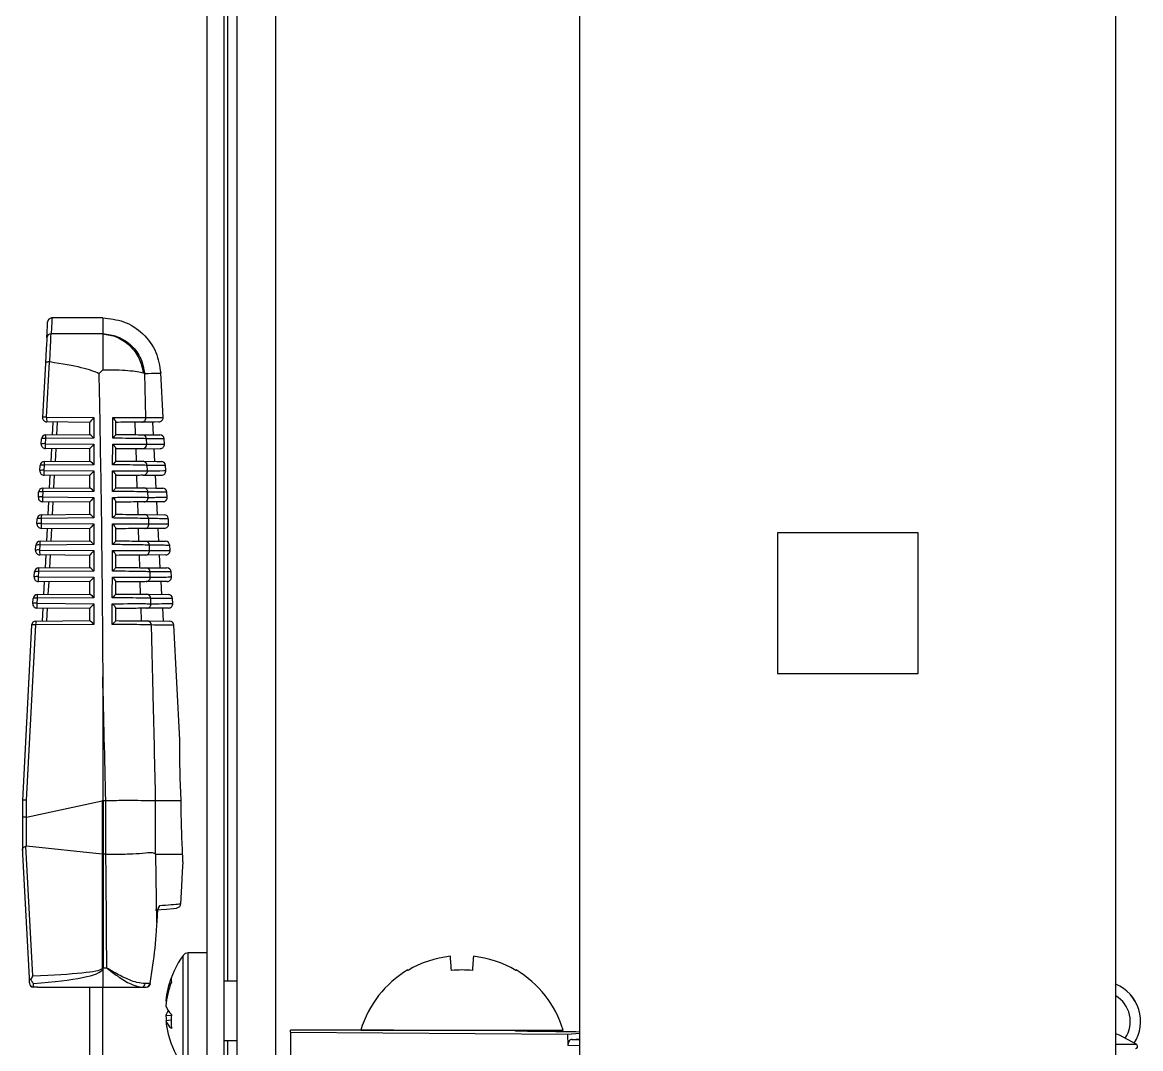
# Model space of a CAD drawing. Extents: x 8 to 113, y 1 to 87.
# Drawn here: x 79.547 to 82.156, y 40.199 to 42.592 of the extents above; entities that cross this region are included whole.
import ezdxf

# ---------------------------------------------------------------- set-up
doc = ezdxf.new("R2010")
doc.units = 0
doc.header["$MEASUREMENT"] = 0
doc.layers.add('OBJECT', color=7, linetype='CONTINUOUS')

msp = doc.modelspace()

# ---------------------------------------------------------------- linework, layer by layer
at = {"layer": 'OBJECT'}
for p, q in [((79.9776, 46.4377), (79.9776, 39.9127)), ((80.0176, 46.4377), (80.0176, 39.9127)), ((80.0476, 46.3477), (80.0476, 40.0027)), ((80.1376, 46.3477), (80.1376, 40.0027)), ((80.0263, 40.3567), (80.0263, 45.9937)), ((80.8476, 36.0251), (80.8476, 44.9977)), ((82.0976, 36.0251), (82.0976, 44.9977)), ((79.7352, 41.9027), (79.6162, 41.9027)), ((79.7348, 41.8657), (79.6143, 41.8657)), ((79.7348, 41.8661), (79.7348, 41.8657)), ((79.6012, 41.7977), (79.5945, 41.6708)), ((79.6039, 41.6714), (79.6107, 41.8001)), ((79.6107, 41.8001), (79.6111, 41.8001)), ((79.7348, 41.782), (79.7257, 41.7728)), ((79.8292, 41.7747), (79.8326, 41.7734)), ((79.8355, 41.6704), (79.8326, 41.7734)), ((79.8755, 41.6708), (79.8701, 41.7748)), ((79.6039, 41.6714), (79.7143, 41.6705)), ((79.7048, 41.6593), (79.6044, 41.6602)), ((79.6174, 41.6303), (79.6189, 41.6601)), ((79.6284, 41.66), (79.6268, 41.6304)), ((79.7048, 41.6311), (79.7048, 41.6595)), ((79.7143, 41.6705), (79.7143, 41.6224)), ((79.7648, 41.6606), (79.7648, 41.6308)), ((79.8114, 41.6307), (79.8105, 41.6597)), ((79.8511, 41.6601), (79.8526, 41.6303)), ((79.6017, 41.6302), (79.7048, 41.6311)), ((79.5912, 41.6088), (79.5918, 41.6207)), ((79.6013, 41.6214), (79.6007, 41.6095)), ((79.6007, 41.6095), (79.7143, 41.6085)), ((79.7143, 41.6224), (79.6013, 41.6214)), ((79.7143, 41.6085), (79.7143, 41.5604)), ((79.8373, 41.6084), (79.8369, 41.6211)), ((79.8788, 41.6088), (79.8781, 41.6207)), ((79.7048, 41.5973), (79.6011, 41.5983)), ((79.6141, 41.5683), (79.6157, 41.5981)), ((79.6251, 41.598), (79.6235, 41.5684)), ((79.7048, 41.5691), (79.7048, 41.5975)), ((79.7648, 41.5985), (79.7648, 41.5688)), ((79.8134, 41.5687), (79.8124, 41.5978)), ((79.8275, 41.5979), (79.8689, 41.5983)), ((79.8543, 41.5981), (79.8559, 41.5683)), ((79.5879, 41.5468), (79.5885, 41.5587)), ((79.598, 41.5594), (79.5974, 41.5475)), ((79.7143, 41.5604), (79.598, 41.5594)), ((79.5984, 41.5682), (79.7048, 41.5691)), ((79.839, 41.5464), (79.8386, 41.5591)), ((79.882, 41.5468), (79.8814, 41.5587)), ((79.5974, 41.5475), (79.7143, 41.5465)), ((79.7048, 41.5353), (79.5978, 41.5363)), ((79.6108, 41.5063), (79.6124, 41.5362)), ((79.6218, 41.5361), (79.6202, 41.5064)), ((79.7048, 41.5071), (79.7048, 41.5355)), ((79.7143, 41.5465), (79.7143, 41.4984)), ((79.7648, 41.5364), (79.7648, 41.5069)), ((79.8153, 41.5067), (79.8144, 41.5358)), ((79.8293, 41.5359), (79.8721, 41.5363)), ((79.8591, 41.5061), (79.8575, 41.5363)), ((79.5952, 41.5061), (79.7048, 41.5071)), ((79.5846, 41.4848), (79.5853, 41.4967)), ((79.5947, 41.4974), (79.5941, 41.4855)), ((79.5941, 41.4855), (79.7143, 41.4845)), ((79.7048, 41.4733), (79.5945, 41.4743)), ((79.7143, 41.4984), (79.5947, 41.4974)), ((79.6075, 41.4442), (79.6091, 41.4742)), ((79.6185, 41.4741), (79.617, 41.4443)), ((79.7048, 41.4451), (79.7048, 41.4735)), ((79.7143, 41.4845), (79.7143, 41.4364)), ((79.7648, 41.4743), (79.7648, 41.4449)), ((79.8173, 41.4446), (79.8164, 41.4738)), ((79.8754, 41.4743), (79.831, 41.4739)), ((79.8407, 41.4844), (79.8403, 41.497)), ((79.8624, 41.4441), (79.8608, 41.4744)), ((79.8852, 41.4849), (79.8846, 41.4967)), ((79.5814, 41.4229), (79.582, 41.4346)), ((79.5915, 41.4353), (79.5908, 41.4236)), ((79.5908, 41.4236), (79.7143, 41.4225)), ((79.7143, 41.4364), (79.5915, 41.4353)), ((79.5919, 41.4441), (79.7048, 41.4451)), ((79.7143, 41.4225), (79.7143, 41.3744)), ((79.8323, 41.4445), (79.878, 41.4441)), ((79.8423, 41.4225), (79.842, 41.435)), ((79.8885, 41.4229), (79.8879, 41.4347)), ((79.7048, 41.4113), (79.5913, 41.4123)), ((79.6043, 41.3822), (79.6058, 41.4122)), ((79.6153, 41.4121), (79.6137, 41.3823)), ((79.7048, 41.3831), (79.7048, 41.4115)), ((79.7648, 41.4123), (79.7648, 41.3829)), ((79.8193, 41.3826), (79.8183, 41.4118)), ((79.8786, 41.4123), (79.8327, 41.4119)), ((79.8656, 41.382), (79.864, 41.4124)), ((81.6366, 41.4017), (81.3086, 41.4017)), ((81.3086, 41.4017), (81.3086, 41.0737)), ((81.6366, 41.0737), (81.6366, 41.4017)), ((79.5781, 41.3609), (79.5787, 41.3726)), ((79.5882, 41.3733), (79.5876, 41.3616)), ((79.7143, 41.3744), (79.5882, 41.3733)), ((79.5886, 41.3821), (79.7048, 41.3831)), ((79.834, 41.3825), (79.8812, 41.3821)), ((79.844, 41.3605), (79.8437, 41.373)), ((79.8917, 41.361), (79.8911, 41.3727)), ((79.5876, 41.3616), (79.7143, 41.3605)), ((79.7048, 41.3493), (79.588, 41.3504)), ((79.601, 41.3202), (79.6026, 41.3502)), ((79.612, 41.3502), (79.6104, 41.3203)), ((79.7048, 41.3211), (79.7048, 41.3495)), ((79.7143, 41.3605), (79.7143, 41.3124)), ((79.7648, 41.3502), (79.7648, 41.321)), ((79.8212, 41.3206), (79.8203, 41.3498)), ((79.8818, 41.3504), (79.8343, 41.35)), ((79.8689, 41.32), (79.8673, 41.3504)), ((79.5853, 41.3201), (79.7048, 41.3211)), ((79.8356, 41.3205), (79.8845, 41.3201)), ((79.5748, 41.2989), (79.5754, 41.3106)), ((79.5849, 41.3113), (79.5843, 41.2996)), ((79.5843, 41.2996), (79.7143, 41.2985)), ((79.7143, 41.3124), (79.5849, 41.3113)), ((79.7143, 41.2985), (79.7143, 41.2504)), ((79.8456, 41.2985), (79.8453, 41.311)), ((79.895, 41.299), (79.8944, 41.3107)), ((79.7048, 41.2873), (79.5847, 41.2884)), ((79.5977, 41.2582), (79.5993, 41.2883)), ((79.6087, 41.2882), (79.6071, 41.2582)), ((79.7048, 41.2591), (79.7048, 41.2875)), ((79.7648, 41.2881), (79.7648, 41.259)), ((79.8231, 41.2586), (79.8222, 41.2878)), ((79.8851, 41.2884), (79.8359, 41.288)), ((79.8706, 41.2883), (79.8721, 41.2582)), ((79.5716, 41.237), (79.5722, 41.2486)), ((79.5816, 41.2492), (79.581, 41.2376)), ((79.7143, 41.2504), (79.5816, 41.2492)), ((79.5821, 41.258), (79.7048, 41.2591)), ((79.8372, 41.2585), (79.8877, 41.258)), ((79.8472, 41.2365), (79.8469, 41.249)), ((79.8982, 41.2371), (79.8976, 41.2487)), ((79.581, 41.2376), (79.7143, 41.2365)), ((79.7048, 41.2253), (79.5815, 41.2264)), ((79.5944, 41.1961), (79.596, 41.2263)), ((79.6055, 41.2262), (79.6039, 41.1962)), ((79.7048, 41.1971), (79.7048, 41.2255)), ((79.7143, 41.2365), (79.7143, 41.1884)), ((79.7648, 41.2261), (79.7648, 41.197)), ((79.825, 41.1966), (79.8241, 41.2259)), ((79.8883, 41.2264), (79.8375, 41.226)), ((79.8738, 41.2263), (79.8754, 41.1961)), ((79.5689, 41.1865), (79.5473, 40.7777)), ((79.5568, 40.7787), (79.5784, 41.1872)), ((79.7143, 41.1884), (79.5784, 41.1872)), ((79.5788, 41.196), (79.7048, 41.1971)), ((79.8388, 41.1965), (79.891, 41.196)), ((79.9149, 40.9192), (79.9009, 41.1867)), ((79.7348, 41.0664), (79.7348, 40.7778)), ((81.3086, 41.0737), (81.6366, 41.0737)), ((79.5473, 40.7777), (79.5473, 40.7386)), ((79.5473, 40.7777), (79.5473, 40.7777)), ((79.5568, 40.7392), (79.5568, 40.7787)), ((79.557, 40.7392), (79.7332, 40.7774)), ((79.7332, 40.7774), (79.7332, 40.6529)), ((79.7364, 40.6527), (79.7364, 40.7777)), ((79.7364, 40.7777), (79.7416, 40.7777)), ((79.7416, 40.7777), (79.7416, 40.6527)), ((79.8582, 40.6532), (79.8582, 40.7777)), ((79.8582, 40.7777), (79.8582, 40.7777)), ((79.8582, 40.7777), (79.9177, 40.7777)), ((79.5473, 40.7386), (79.5473, 40.661)), ((79.557, 40.6715), (79.557, 40.7392)), ((79.572, 40.3692), (79.5557, 40.6713)), ((79.7332, 40.6529), (79.557, 40.6715)), ((79.5473, 40.661), (79.5473, 40.6527)), ((79.5473, 40.6527), (79.563, 40.3645)), ((79.734, 40.6528), (79.7356, 40.6527)), ((79.734, 40.3872), (79.734, 40.6528)), ((79.7356, 40.6527), (79.7356, 40.3872)), ((79.7416, 40.6527), (79.7364, 40.6527)), ((79.8588, 40.6527), (79.8582, 40.6532)), ((79.8607, 40.4935), (79.8588, 40.6527)), ((79.8588, 40.6527), (79.9212, 40.6527)), ((79.9213, 40.6349), (79.9213, 40.6349)), ((79.916, 40.5364), (79.916, 40.5364)), ((79.8617, 40.5117), (79.8607, 40.4935)), ((79.922, 40.159), (79.922, 40.4165)), ((79.9776, 40.4227), (79.9342, 40.4227)), ((79.9342, 40.1527), (79.9342, 40.4227)), ((79.7348, 40.3842), (79.7348, 40.3427)), ((79.7441, 40.3872), (79.7356, 40.3872)), ((80.4461, 40.3828), (80.4468, 40.3819)), ((79.5736, 40.3428), (79.5732, 40.3511)), ((79.8445, 40.3513), (79.834, 40.351)), ((80.0476, 40.3567), (80.0176, 40.3567)), ((79.5825, 40.3427), (79.5736, 40.3428)), ((79.5825, 40.3427), (79.7348, 40.3427)), ((79.7048, 40.1612), (79.7048, 40.3427)), ((79.7348, 40.3427), (79.8265, 40.3427)), ((79.7348, 40.1612), (79.7348, 40.3427)), ((79.8265, 40.3427), (79.8362, 40.3427)), ((79.8835, 40.3109), (79.8821, 40.311)), ((79.8821, 40.2763), (79.8947, 40.2771)), ((79.8943, 40.2659), (79.8821, 40.2644)), ((80.1726, 40.2375), (80.1726, 40.2427)), ((80.1726, 40.2375), (80.8192, 40.2334)), ((80.1726, 40.2375), (80.1726, 40.176)), ((80.3366, 40.2427), (80.8086, 40.2427)), ((80.4476, 40.2427), (80.4476, 40.242)), ((80.6976, 40.24), (80.6976, 40.2427)), ((80.8192, 40.2334), (80.8476, 40.2353)), ((80.8192, 40.2334), (80.8196, 40.2065)), ((80.8294, 40.221), (80.8476, 40.2222)), ((80.8294, 40.221), (80.8476, 40.2205)), ((80.0176, 40.2187), (80.0476, 40.2187)), ((80.0263, 39.7877), (80.0263, 40.2187)), ((80.8476, 40.2058), (80.8196, 40.2065)), ((82.1464, 40.2087), (82.0976, 40.2087))]:
    msp.add_line(p, q, dxfattribs=at)
at = {"layer": 'OBJECT', "flags": 128}
for points in [[(79.6043, 41.8564), (79.6057, 41.884), (79.6062, 41.8933)], [(79.6162, 41.9027), (79.6157, 41.8934), (79.6143, 41.8657)], [(79.6111, 41.8001), (79.612, 41.8193), (79.6128, 41.836), (79.6135, 41.8495), (79.614, 41.8596), (79.6143, 41.8657)], [(79.6043, 41.8564), (79.604, 41.8509), (79.6035, 41.8419), (79.6029, 41.8298), (79.6021, 41.8149), (79.6012, 41.7977)], [(79.8656, 41.6602), (79.8656, 41.6602), (79.8556, 41.6601), (79.8258, 41.6599)], [(79.8272, 41.6306), (79.8579, 41.6303), (79.8682, 41.6302)], [(79.8289, 41.5685), (79.8608, 41.5683), (79.8715, 41.5682)], [(79.8306, 41.5065), (79.8588, 41.5063), (79.873, 41.5062), (79.8747, 41.5061)], [(79.9213, 40.6349), (79.9201, 40.6116), (79.9183, 40.5788), (79.916, 40.5364)], [(79.8582, 40.5227), (79.8838, 40.5249), (79.9001, 40.5263), (79.9069, 40.5269)], [(79.8609, 40.4935), (79.8616, 40.5062), (79.8619, 40.5116)], [(79.8617, 40.5117), (79.8619, 40.5116), (79.8619, 40.5116)], [(79.8607, 40.4935), (79.8609, 40.4935), (79.8609, 40.4935)], [(80.5482, 40.3819), (80.5478, 40.3882), (80.5473, 40.394), (80.5469, 40.3991), (80.5466, 40.4036), (80.5463, 40.4074), (80.5461, 40.4106), (80.5459, 40.413), (80.5458, 40.4148)], [(80.5993, 40.4148), (80.5992, 40.413), (80.599, 40.4106), (80.5988, 40.4074), (80.5985, 40.4036), (80.5982, 40.3991), (80.5978, 40.394), (80.5974, 40.3882), (80.5969, 40.3819)], [(80.6983, 40.3819), (80.6986, 40.3823), (80.6989, 40.3826), (80.699, 40.3828), (80.6991, 40.3828)], [(79.563, 40.3645), (79.5633, 40.3582), (79.5635, 40.3541), (79.5636, 40.3523)], [(79.8821, 40.2763), (79.8828, 40.2693), (79.8835, 40.2646)], [(82.1464, 40.2087), (82.1061, 40.2306), (82.0976, 40.2343)]]:
    msp.add_lwpolyline(points, dxfattribs=at)
at = {"layer": 'OBJECT'}
for centre, radius, start, end in [((79.6162, 41.8927), 0.01, 93.5738, 176.9774), ((79.6142, 41.8558), 0.00991, 89.4445, 176.5304), ((79.6006, 41.6513), 0.0204, 80.7206, 107.617), ((79.6045, 41.6702), 0.01, 176.9774, 269.5), ((79.6583, 41.6679), 0.0545, 176.3176, 188.1348), ((79.8256, 41.6698), 0.00992, 271.0607, 3.4958), ((79.8655, 41.6702), 0.01, 270.5, 3.0138), ((79.6018, 41.6202), 0.01, 90.5, 176.9774), ((79.6422, 41.6238), 0.041, 171.0023, 183.3132), ((79.827, 41.6207), 0.00989, 2.412, 88.9985), ((79.8681, 41.6202), 0.01, 3.243, 89.5), ((79.5974, 41.5893), 0.0204, 80.7219, 107.6158), ((79.6012, 41.6083), 0.01, 176.9774, 269.5), ((79.598, 41.6013), 0.0204, 80.7211, 107.6171), ((79.6551, 41.606), 0.0545, 176.3175, 188.1349), ((79.8274, 41.6078), 0.00992, 271.0795, 3.5157), ((79.8688, 41.6083), 0.01, 270.5, 3.3196), ((79.5985, 41.5582), 0.01, 90.5, 176.9774), ((79.5947, 41.5393), 0.0204, 80.7203, 107.6175), ((79.6389, 41.5618), 0.041, 171.0005, 183.3131), ((79.8287, 41.5586), 0.00989, 2.3914, 88.98), ((79.8714, 41.5582), 0.01, 3.6197, 89.5), ((79.5941, 41.5274), 0.0204, 80.7215, 107.6164), ((79.5979, 41.5463), 0.01, 176.9774, 269.5), ((79.6518, 41.544), 0.0545, 176.3175, 188.1349), ((79.8291, 41.5458), 0.00991, 271.1017, 3.5324), ((79.872, 41.5463), 0.01, 270.5, 3.6958), ((79.5953, 41.4961), 0.01, 90.5, 176.9774), ((79.6356, 41.4997), 0.041, 170.999, 183.3164), ((79.8305, 41.4966), 0.00989, 2.371, 88.9615), ((79.8746, 41.4961), 0.01, 3.9957, 89.5), ((79.5908, 41.4654), 0.0204, 80.7213, 107.6165), ((79.5946, 41.4843), 0.01, 176.9774, 269.5), ((79.5914, 41.4772), 0.0204, 80.7217, 107.616), ((79.6485, 41.482), 0.0545, 176.3202, 188.1337), ((79.8308, 41.4838), 0.00991, 271.1229, 3.5509), ((79.8753, 41.4843), 0.01, 270.5, 4.0714), ((79.5875, 41.4034), 0.0204, 80.7211, 107.6167), ((79.5914, 41.4223), 0.01, 176.9774, 269.5), ((79.592, 41.4341), 0.01, 90.5, 176.9774), ((79.5882, 41.4152), 0.0204, 80.721, 107.6167), ((79.6453, 41.4201), 0.0545, 176.3202, 188.1337), ((79.6324, 41.4377), 0.041, 170.999, 183.3145), ((79.8321, 41.4346), 0.00988, 2.3487, 88.9431), ((79.8325, 41.4218), 0.00991, 271.1442, 3.5702), ((79.8779, 41.4341), 0.01, 4.3711, 89.5), ((79.8785, 41.4223), 0.01, 270.5, 4.4464), ((79.5887, 41.3721), 0.01, 90.5, 176.9774), ((79.5849, 41.3532), 0.0204, 80.7213, 107.6163), ((79.6291, 41.3757), 0.041, 170.999, 183.3164), ((79.8338, 41.3726), 0.00988, 2.3277, 88.9233), ((79.8811, 41.3721), 0.01, 4.7459, 89.5), ((79.5843, 41.3415), 0.0204, 80.7214, 107.6165), ((79.5881, 41.3604), 0.01, 176.9774, 269.5), ((79.642, 41.3581), 0.0545, 176.3202, 188.1337), ((79.8341, 41.3599), 0.00991, 271.1661, 3.5889), ((79.8818, 41.3604), 0.01, 270.5, 4.8207), ((79.5854, 41.3101), 0.01, 90.5, 176.9774), ((79.6258, 41.3136), 0.041, 171.0022, 183.3132), ((79.8354, 41.3106), 0.00988, 2.3067, 88.9027), ((79.8844, 41.3101), 0.01, 5.1202, 89.5), ((79.581, 41.2795), 0.0204, 80.7214, 107.6164), ((79.5848, 41.2984), 0.01, 176.9774, 269.5), ((79.5816, 41.2911), 0.0204, 80.7211, 107.6167), ((79.6387, 41.2961), 0.0545, 176.3202, 188.1337), ((79.8357, 41.2979), 0.0099, 271.188, 3.6078), ((79.885, 41.2984), 0.01, 270.5, 5.1945), ((79.5777, 41.2175), 0.0204, 80.7214, 107.6164), ((79.5822, 41.248), 0.01, 90.5, 176.9774), ((79.5783, 41.2291), 0.0204, 80.7214, 107.6164), ((79.6226, 41.2516), 0.041, 171.0006, 183.313), ((79.837, 41.2486), 0.00987, 2.2835, 88.8842), ((79.8876, 41.248), 0.01, 5.4939, 89.5), ((79.5815, 41.2364), 0.01, 176.9774, 269.5), ((79.6354, 41.2341), 0.0545, 176.3194, 188.1344), ((79.8373, 41.2359), 0.0099, 271.2102, 3.6279), ((79.8883, 41.2364), 0.01, 270.5, 5.5678), ((79.5789, 41.186), 0.01, 90.5, 176.9774), ((79.5751, 41.1671), 0.0204, 80.7211, 107.6167), ((79.6193, 41.1896), 0.041, 170.999, 183.3164), ((79.8386, 41.1866), 0.00987, 2.2603, 88.8648), ((79.8909, 41.186), 0.01, 5.8671, 89.5), ((79.857, 40.5326), 0.0101, 318.8477, 357.3899), ((80.1014, 40.2877), 0.2208, 144.3318, 165.6104), ((79.9342, 40.4077), 0.015, 90, 144.3318), ((80.5725, 40.1693), 0.2469, 96.217, 120.6029), ((80.5726, 40.1693), 0.2469, 59.397, 83.783), ((79.8247, 40.4788), 0.1305, 225.4916, 226.455), ((79.7356, 40.5031), 0.1159, 269.2184, 269.9988), ((80.5726, 40.1711), 0.2466, 120.8571, 163.1157), ((80.5726, 40.0736), 0.3092, 85.4885, 94.5115), ((80.5726, 40.1711), 0.2466, 16.8843, 59.1429), ((79.5736, 40.3528), 0.01, 183.1059, 269.191), ((79.5736, 40.3528), 0.00999, 183.1446, 270.05), ((79.8355, 40.3518), 0.00906, 274.3619, 357.1853), ((79.8362, 40.3527), 0.01, 270, 350.7454), ((79.8468, 40.3622), 0.0111, 258.5186, 266.3385), ((80.0772, 40.2939), 0.1959, 158.5882, 174.9804), ((80.0854, 40.2811), 0.2041, 158.9959, 174.9427), ((79.9229, 40.3599), 0.0286, 168.7965, 191.2035), ((79.5735, 40.3434), 0.000648, 269.2043, 281.769), ((79.8254, 40.3512), 0.00857, 277.2305, 358.6399), ((82.0616, 40.2627), 0.0941, 327.4768, 67.5069), ((82.0616, 40.2627), 0.0939, 327.4744, 67.4564), ((79.9242, 40.312), 0.044, 196.9537, 228.1954), ((82.0616, 40.2627), 0.07, 326.3557, 59.0503), ((79.9161, 40.2672), 0.0352, 144.331, 164.9778), ((80.1356, 40.2629), 0.2413, 176.1519, 183.8481), ((79.915, 40.2748), 0.0345, 197.4615, 234.2794), ((80.0775, 40.2816), 0.1962, 185.0254, 194.3849), ((80.1014, 40.2877), 0.2208, 194.3896, 215.6682), ((80.1726, -10.4173), 50.66, 89.68898, 90), ((80.1726, -10.4173), 50.66, 89.23656, 89.40622), ((82.1437, 40.2045), 0.005, 270, 57.4319)]:
    msp.add_arc(centre, radius, start, end, dxfattribs=at)
for centre, major_axis, ratio, start_param, end_param in [((77.4451, 41.7476), (2.2897, 0.0147), 0.052015, 0.088802, 0.329915), ((79.7148, 41.6693), (0.00996, 0.00988), 0.087934, 1.536206, 3.054643), ((79.7148, 41.6212), (0.00999, -0.00991), 0.035372, 1.658206, 3.106542), ((79.7148, 41.6073), (0.00996, 0.00988), 0.087934, 1.536206, 3.054643), ((79.7148, 41.5592), (0.00999, -0.00991), 0.035372, 1.658206, 3.106542), ((79.7148, 41.5453), (0.00996, 0.00988), 0.087934, 1.536206, 3.054643), ((79.7148, 41.4972), (0.00999, -0.00991), 0.035372, 1.658206, 3.106542), ((79.7148, 41.4833), (0.00996, 0.00988), 0.087934, 1.536206, 3.054643), ((79.7148, 41.4352), (0.00999, -0.00991), 0.035372, 1.658206, 3.106542), ((79.7148, 41.4213), (0.00996, 0.00988), 0.087934, 1.536206, 3.054643), ((79.7148, 41.3732), (0.00999, -0.00991), 0.035372, 1.658206, 3.106542), ((79.7148, 41.3593), (0.00996, 0.00988), 0.087934, 1.536206, 3.054643), ((79.7148, 41.3112), (0.00999, -0.00991), 0.035372, 1.658206, 3.106542), ((79.7148, 41.2973), (0.00996, 0.00988), 0.087934, 1.536206, 3.054643), ((79.7148, 41.2492), (0.00999, -0.00991), 0.035372, 1.658206, 3.106542), ((79.7148, 41.2353), (0.00996, 0.00988), 0.087934, 1.536206, 3.054643), ((79.7148, 41.1872), (0.00999, -0.00991), 0.035372, 1.658206, 3.106542), ((77.6723, 36.7594), (0, 19.0675), 0.111038, 4.924724, 4.940236), ((79.5573, 40.7775), (0.01, -0.00026), 0.120424, 1.626333, 3.138416), ((79.7364, 41.7557), (0.0064, 0.9787), 0.122438, 3.168969, 3.182058), ((79.7364, 41.755), (0, 0.9773), 0.122785, 3.128502, 3.141593), ((79.7416, 41.755), (0, 0.9773), 0.122785, 3.141593, 3.144933), ((79.5573, 40.7386), (0.01, 0), 0.061163, 1.623156, 3.141593), ((79.5573, 40.8207), (0.0005, 0.0816), 0.122438, 3.142789, 3.168969), ((79.5573, 40.6342), (-0.0006, 0.0374), 0.267094, 6.250695, 6.391296), ((79.7364, 40.2046), (-0.007, 0.4485), 0.267094, 6.244178, 6.250695), ((79.7364, 40.2049), (0, 0.4478), 0.267949, 0, 0.006511), ((79.7416, 40.2049), (0, 0.4478), 0.267949, 6.278981, 6.283185), ((77.6723, 40.2949), (0, 7.8848), 0.262774, 4.724089, 4.75778), ((79.1645, 40.395), (0.5695, -0.0078), 0.050872, 5.510552, 6.231217), ((79.1661, 40.4027), (0.5695, -0.0157), 0.101686, 5.511659, 6.233323), ((79.1645, 40.395), (0.5695, -0.0078), 0.050872, 6.231217, 6.283881), ((79.1661, 40.4027), (0.5695, -0.0157), 0.101686, 6.233323, 6.285987)]:
    msp.add_ellipse(centre, major_axis=major_axis, ratio=ratio, start_param=start_param, end_param=end_param, dxfattribs=at)
for points, knots in [([(79.7348, 41.9027), (79.7348, 41.9012), (79.7348, 41.8981), (79.7348, 41.8768), (79.7348, 41.8661)], [0, 0, 0, 0, 0.5, 1, 1, 1, 1]), ([(79.7348, 41.9027), (79.7513, 41.901), (79.7856, 41.8973), (79.8303, 41.8678), (79.862, 41.8248), (79.8675, 41.7908), (79.8701, 41.7744)], [0, 0, 0, 0, 0.240773, 0.5, 0.759227, 1, 1, 1, 1]), ([(79.7348, 41.8661), (79.7465, 41.8645), (79.7708, 41.8612), (79.8027, 41.8398), (79.8257, 41.8091), (79.8303, 41.785), (79.8326, 41.7734)], [0, 0, 0, 0, 0.24117, 0.5, 0.75883, 1, 1, 1, 1]), ([(79.7348, 41.8657), (79.7348, 41.8628), (79.7348, 41.8571), (79.7348, 41.838), (79.7348, 41.8128), (79.7348, 41.7922), (79.7348, 41.782)], [0, 0, 0, 0, 0.25, 0.5, 0.75, 1, 1, 1, 1]), ([(79.7348, 41.8657), (79.7459, 41.8639), (79.769, 41.8603), (79.7993, 41.8392), (79.8217, 41.8095), (79.8268, 41.786), (79.8292, 41.7747)], [0, 0, 0, 0, 0.2415611, 0.4999999, 0.7584385, 1, 1, 1, 1]), ([(79.6107, 41.8001), (79.6096, 41.8001), (79.6074, 41.8002), (79.6045, 41.7998), (79.6024, 41.7991), (79.6014, 41.7984), (79.6012, 41.7979), (79.6012, 41.7978), (79.6012, 41.7977)], [0, 0, 0, 0, 0.219278, 0.438506, 0.659243, 0.882986, 0.985831, 1, 1, 1, 1]), ([(79.7257, 41.7728), (79.7258, 41.7671), (79.7264, 41.7387), (79.7286, 41.6193), (79.7326, 41.3895), (79.734, 41.1824), (79.7348, 41.0664)], [0, 0, 0, 0, 0.024148, 0.120739, 0.507103, 1, 1, 1, 1]), ([(79.7348, 41.782), (79.7455, 41.7819), (79.7669, 41.7819), (79.7945, 41.7805), (79.8169, 41.7781), (79.8251, 41.7759), (79.8292, 41.7747)], [0, 0, 0, 0, 0.2500001, 0.4999998, 0.7500003, 1, 1, 1, 1]), ([(79.8326, 41.7734), (79.8434, 41.7737), (79.8653, 41.7742), (79.8685, 41.7743), (79.8701, 41.7744)], [0, 0, 0, 0, 0.496376, 1, 1, 1, 1]), ([(79.758, 41.6224), (79.758, 41.629), (79.7581, 41.6451), (79.7581, 41.6611), (79.7581, 41.6705)], [0, 0, 0, 0, 0.412317, 1, 1, 1, 1]), ([(79.7581, 41.6705), (79.7604, 41.6705), (79.7689, 41.6706), (79.7888, 41.6707), (79.8139, 41.6707), (79.8299, 41.6706), (79.8342, 41.6704), (79.8355, 41.6704)], [0, 0, 0, 0, 0.057677, 0.219413, 0.543377, 0.867764, 1, 1, 1, 1]), ([(79.7581, 41.6705), (79.7582, 41.6705), (79.7585, 41.6701), (79.7602, 41.6684), (79.7625, 41.6657), (79.7644, 41.6626), (79.7647, 41.6612), (79.7648, 41.6606)], [0, 0, 0, 0, 0.008656, 0.099994, 0.471209, 0.763081, 1, 1, 1, 1]), ([(79.8258, 41.6599), (79.8222, 41.6598), (79.8151, 41.6598), (79.7922, 41.6596), (79.7731, 41.6594), (79.7648, 41.6593)], [0, 0, 0, 0, 0.361189, 0.722456, 1, 1, 1, 1]), ([(79.8355, 41.6704), (79.8368, 41.6704), (79.843, 41.6705), (79.8662, 41.6707), (79.8713, 41.6707), (79.8755, 41.6708)], [0, 0, 0, 0, 0.047591, 0.237986, 1, 1, 1, 1]), ([(79.7648, 41.6308), (79.7647, 41.6304), (79.7644, 41.6296), (79.7624, 41.627), (79.76, 41.6245), (79.7584, 41.6228), (79.758, 41.6225), (79.758, 41.6224)], [0, 0, 0, 0, 0.229447, 0.521601, 0.905448, 0.991712, 1, 1, 1, 1]), ([(79.7648, 41.6311), (79.7755, 41.631), (79.7968, 41.6308), (79.8182, 41.6306), (79.8244, 41.6306), (79.8272, 41.6306)], [0, 0, 0, 0, 0.352894, 0.705727, 1, 1, 1, 1]), ([(79.7579, 41.5604), (79.7579, 41.567), (79.7579, 41.5831), (79.758, 41.5991), (79.758, 41.6085)], [0, 0, 0, 0, 0.412356, 1, 1, 1, 1]), ([(79.8369, 41.6211), (79.8353, 41.6212), (79.8304, 41.6214), (79.8127, 41.6218), (79.7873, 41.6221), (79.7679, 41.6223), (79.7603, 41.6224), (79.758, 41.6224)], [0, 0, 0, 0, 0.16013, 0.483001, 0.805363, 0.942123, 1, 1, 1, 1]), ([(79.758, 41.6085), (79.7603, 41.6085), (79.7689, 41.6086), (79.789, 41.6087), (79.8145, 41.6087), (79.8312, 41.6086), (79.8358, 41.6085), (79.8373, 41.6084)], [0, 0, 0, 0, 0.057936, 0.217495, 0.537029, 0.856977, 1, 1, 1, 1]), ([(79.758, 41.6085), (79.758, 41.6085), (79.7585, 41.608), (79.7602, 41.6063), (79.7625, 41.6035), (79.7644, 41.6004), (79.7647, 41.5991), (79.7648, 41.5985)], [0, 0, 0, 0, 0.008544, 0.122922, 0.485789, 0.769314, 1, 1, 1, 1]), ([(79.8778, 41.6207), (79.8763, 41.6207), (79.8731, 41.6208), (79.8491, 41.621), (79.8369, 41.6211)], [0, 0, 0, 0, 0.493112, 1, 1, 1, 1]), ([(79.8373, 41.6084), (79.8385, 41.6084), (79.8449, 41.6085), (79.8675, 41.6087), (79.8837, 41.6088), (79.8785, 41.6088), (79.8784, 41.6088)], [0, 0, 0, 0, 0.046685, 0.233452, 0.982381, 1, 1, 1, 1]), ([(79.8275, 41.5979), (79.8239, 41.5979), (79.8167, 41.5978), (79.7934, 41.5976), (79.7736, 41.5974), (79.7648, 41.5973)], [0, 0, 0, 0, 0.355595, 0.711267, 1, 1, 1, 1]), ([(79.7648, 41.5688), (79.7647, 41.5685), (79.7644, 41.5677), (79.7625, 41.5652), (79.7601, 41.5626), (79.7583, 41.5609), (79.7579, 41.5605), (79.7579, 41.5604)], [0, 0, 0, 0, 0.223274, 0.50628, 0.880296, 0.991803, 1, 1, 1, 1]), ([(79.8386, 41.5591), (79.837, 41.5591), (79.832, 41.5594), (79.8142, 41.5598), (79.7884, 41.5601), (79.7684, 41.5603), (79.7602, 41.5604), (79.7579, 41.5604)], [0, 0, 0, 0, 0.158035, 0.476676, 0.794816, 0.94186, 1, 1, 1, 1]), ([(79.7648, 41.5691), (79.7756, 41.569), (79.7971, 41.5688), (79.8194, 41.5686), (79.8259, 41.5686), (79.8289, 41.5685)], [0, 0, 0, 0, 0.347531, 0.695003, 1, 1, 1, 1]), ([(79.8807, 41.5587), (79.8793, 41.5587), (79.8764, 41.5587), (79.8515, 41.5589), (79.8386, 41.5591)], [0, 0, 0, 0, 0.483866, 1, 1, 1, 1]), ([(79.7577, 41.4984), (79.7577, 41.505), (79.7578, 41.5211), (79.7578, 41.5371), (79.7578, 41.5465)], [0, 0, 0, 0, 0.4123942, 1, 1, 1, 1]), ([(79.7578, 41.5465), (79.7602, 41.5465), (79.7688, 41.5466), (79.7892, 41.5467), (79.815, 41.5467), (79.8325, 41.5466), (79.8374, 41.5465), (79.839, 41.5464)], [0, 0, 0, 0, 0.058199, 0.215687, 0.531014, 0.846742, 1, 1, 1, 1]), ([(79.7578, 41.5465), (79.7578, 41.5465), (79.7584, 41.546), (79.7601, 41.5441), (79.7625, 41.5413), (79.7645, 41.5383), (79.7647, 41.537), (79.7648, 41.5364)], [0, 0, 0, 0, 0.008444, 0.1450485, 0.4996938, 0.7752311, 1, 1, 1, 1]), ([(79.8293, 41.5359), (79.8256, 41.5359), (79.8183, 41.5358), (79.7945, 41.5356), (79.7742, 41.5354), (79.7648, 41.5353)], [0, 0, 0, 0, 0.350316, 0.700707, 1, 1, 1, 1]), ([(79.839, 41.5464), (79.8403, 41.5464), (79.8467, 41.5465), (79.8698, 41.5467), (79.8868, 41.5468), (79.8815, 41.5468), (79.8813, 41.5468)], [0, 0, 0, 0, 0.045813, 0.229093, 0.964033, 1, 1, 1, 1]), ([(79.7648, 41.5069), (79.7647, 41.5066), (79.7645, 41.5058), (79.7625, 41.5034), (79.7601, 41.5008), (79.7583, 41.499), (79.7577, 41.4985), (79.7577, 41.4984)], [0, 0, 0, 0, 0.217447, 0.49176, 0.856153, 0.991885, 1, 1, 1, 1]), ([(79.7648, 41.5071), (79.7757, 41.507), (79.7974, 41.5068), (79.8206, 41.5066), (79.8274, 41.5066), (79.8306, 41.5065)], [0, 0, 0, 0, 0.342466, 0.684875, 1, 1, 1, 1]), ([(79.7575, 41.4364), (79.7575, 41.443), (79.7576, 41.4591), (79.7576, 41.4751), (79.7577, 41.4845)], [0, 0, 0, 0, 0.41243, 1, 1, 1, 1]), ([(79.8403, 41.497), (79.8387, 41.4971), (79.8336, 41.4973), (79.8157, 41.4977), (79.7894, 41.4981), (79.7689, 41.4983), (79.7601, 41.4984), (79.7577, 41.4984)], [0, 0, 0, 0, 0.156042, 0.470658, 0.7847814, 0.9415951, 1, 1, 1, 1]), ([(79.7577, 41.4845), (79.7601, 41.4845), (79.7688, 41.4846), (79.7893, 41.4847), (79.8156, 41.4848), (79.8338, 41.4846), (79.8389, 41.4845), (79.8407, 41.4844)], [0, 0, 0, 0, 0.058464, 0.213983, 0.525307, 0.837021, 1, 1, 1, 1]), ([(79.7577, 41.4845), (79.7577, 41.4845), (79.7583, 41.4839), (79.7601, 41.482), (79.7626, 41.4791), (79.7645, 41.4761), (79.7647, 41.4749), (79.7648, 41.4743)], [0, 0, 0, 0, 0.008339, 0.166407, 0.512971, 0.780847, 1, 1, 1, 1]), ([(79.831, 41.4739), (79.8273, 41.4739), (79.8199, 41.4738), (79.7957, 41.4736), (79.7747, 41.4734), (79.7648, 41.4733)], [0, 0, 0, 0, 0.3453252, 0.6907257, 1, 1, 1, 1]), ([(79.8836, 41.4967), (79.8823, 41.4967), (79.8797, 41.4967), (79.8539, 41.4969), (79.8403, 41.497)], [0, 0, 0, 0, 0.474956, 1, 1, 1, 1]), ([(79.8407, 41.4844), (79.842, 41.4845), (79.8486, 41.4845), (79.8722, 41.4847), (79.8898, 41.4849), (79.8845, 41.4848), (79.8841, 41.4848)], [0, 0, 0, 0, 0.044973, 0.224892, 0.94635, 1, 1, 1, 1]), ([(79.7574, 41.3744), (79.7574, 41.381), (79.7574, 41.3971), (79.7575, 41.4131), (79.7575, 41.4225)], [0, 0, 0, 0, 0.412464, 1, 1, 1, 1]), ([(79.7648, 41.4449), (79.7647, 41.4446), (79.7645, 41.4439), (79.7625, 41.4416), (79.7601, 41.4389), (79.7582, 41.4371), (79.7576, 41.4365), (79.7575, 41.4364)], [0, 0, 0, 0, 0.2119451, 0.4779876, 0.8329682, 0.9919648, 1, 1, 1, 1]), ([(79.842, 41.435), (79.8403, 41.4351), (79.8352, 41.4353), (79.8172, 41.4357), (79.7905, 41.4361), (79.7693, 41.4363), (79.76, 41.4364), (79.7575, 41.4364)], [0, 0, 0, 0, 0.154143, 0.464926, 0.775223, 0.941325, 1, 1, 1, 1]), ([(79.7575, 41.4225), (79.7599, 41.4225), (79.7688, 41.4226), (79.7895, 41.4227), (79.8161, 41.4228), (79.835, 41.4227), (79.8404, 41.4225), (79.8423, 41.4225)], [0, 0, 0, 0, 0.058732, 0.212375, 0.519887, 0.827778, 1, 1, 1, 1]), ([(79.7575, 41.4225), (79.7575, 41.4225), (79.7582, 41.4218), (79.7601, 41.4198), (79.7626, 41.4169), (79.7645, 41.414), (79.7647, 41.4128), (79.7648, 41.4123)], [0, 0, 0, 0, 0.0082456, 0.1870161, 0.5256492, 0.7861865, 1, 1, 1, 1]), ([(79.7648, 41.4451), (79.7758, 41.445), (79.7977, 41.4448), (79.8217, 41.4446), (79.8288, 41.4445), (79.8323, 41.4445)], [0, 0, 0, 0, 0.337674, 0.675297, 1, 1, 1, 1]), ([(79.8864, 41.4346), (79.8853, 41.4347), (79.883, 41.4347), (79.8563, 41.4349), (79.842, 41.435)], [0, 0, 0, 0, 0.466363, 1, 1, 1, 1]), ([(79.8423, 41.4225), (79.8437, 41.4225), (79.8504, 41.4225), (79.8744, 41.4227), (79.8928, 41.4229), (79.8875, 41.4229), (79.887, 41.4229)], [0, 0, 0, 0, 0.0441628, 0.2208409, 0.9292951, 1, 1, 1, 1]), ([(79.8327, 41.4119), (79.8289, 41.4119), (79.8214, 41.4118), (79.7968, 41.4116), (79.7752, 41.4114), (79.7648, 41.4113)], [0, 0, 0, 0, 0.340602, 0.681276, 1, 1, 1, 1]), ([(79.7648, 41.3829), (79.7647, 41.3827), (79.7645, 41.382), (79.7626, 41.3797), (79.7601, 41.3771), (79.7581, 41.3752), (79.7574, 41.3745), (79.7574, 41.3744)], [0, 0, 0, 0, 0.206748, 0.4649308, 0.8107203, 0.9920382, 1, 1, 1, 1]), ([(79.8437, 41.373), (79.842, 41.3731), (79.8368, 41.3733), (79.8187, 41.3737), (79.7915, 41.3741), (79.7697, 41.3743), (79.7599, 41.3744), (79.7574, 41.3744)], [0, 0, 0, 0, 0.152333, 0.45946, 0.766109, 0.941053, 1, 1, 1, 1]), ([(79.7648, 41.3831), (79.7759, 41.383), (79.798, 41.3828), (79.8228, 41.3826), (79.8303, 41.3825), (79.834, 41.3825)], [0, 0, 0, 0, 0.333137, 0.666224, 1, 1, 1, 1]), ([(79.8893, 41.3726), (79.8884, 41.3726), (79.8863, 41.3726), (79.8586, 41.3729), (79.8437, 41.373)], [0, 0, 0, 0, 0.458072, 1, 1, 1, 1]), ([(79.7572, 41.3124), (79.7572, 41.319), (79.7573, 41.3351), (79.7573, 41.3511), (79.7573, 41.3605)], [0, 0, 0, 0, 0.412497, 1, 1, 1, 1]), ([(79.7573, 41.3605), (79.7598, 41.3605), (79.7688, 41.3606), (79.7897, 41.3607), (79.8165, 41.3608), (79.8362, 41.3607), (79.8419, 41.3605), (79.844, 41.3605)], [0, 0, 0, 0, 0.059002, 0.210856, 0.514734, 0.81898, 1, 1, 1, 1]), ([(79.7573, 41.3605), (79.7574, 41.3605), (79.7582, 41.3597), (79.7602, 41.3577), (79.7626, 41.3547), (79.7645, 41.3519), (79.7647, 41.3507), (79.7648, 41.3502)], [0, 0, 0, 0, 0.008152, 0.206904, 0.537752, 0.7912619, 1, 1, 1, 1]), ([(79.8343, 41.35), (79.8305, 41.3499), (79.823, 41.3499), (79.7979, 41.3496), (79.7757, 41.3494), (79.7648, 41.3493)], [0, 0, 0, 0, 0.336123, 0.672318, 1, 1, 1, 1]), ([(79.844, 41.3605), (79.8453, 41.3605), (79.8521, 41.3605), (79.8767, 41.3608), (79.8959, 41.3609), (79.8904, 41.3609), (79.8898, 41.3609)], [0, 0, 0, 0, 0.043381, 0.216931, 0.912837, 1, 1, 1, 1]), ([(79.7648, 41.321), (79.7647, 41.3207), (79.7645, 41.3201), (79.7626, 41.3179), (79.7601, 41.3153), (79.7581, 41.3132), (79.7573, 41.3125), (79.7572, 41.3124)], [0, 0, 0, 0, 0.201834, 0.452547, 0.789382, 0.992119, 1, 1, 1, 1]), ([(79.7648, 41.3211), (79.776, 41.321), (79.7983, 41.3208), (79.8239, 41.3206), (79.8316, 41.3205), (79.8356, 41.3205)], [0, 0, 0, 0, 0.328833, 0.657619, 1, 1, 1, 1]), ([(79.7571, 41.2504), (79.7571, 41.257), (79.7571, 41.2731), (79.7572, 41.2891), (79.7572, 41.2985)], [0, 0, 0, 0, 0.4125276, 1, 1, 1, 1]), ([(79.8453, 41.311), (79.8436, 41.3111), (79.8383, 41.3113), (79.8201, 41.3117), (79.7925, 41.3121), (79.7702, 41.3123), (79.7598, 41.3124), (79.7572, 41.3124)], [0, 0, 0, 0, 0.150605, 0.454244, 0.757411, 0.940779, 1, 1, 1, 1]), ([(79.7572, 41.2985), (79.7597, 41.2985), (79.7687, 41.2986), (79.7898, 41.2987), (79.817, 41.2988), (79.8374, 41.2987), (79.8433, 41.2986), (79.8456, 41.2985)], [0, 0, 0, 0, 0.059277, 0.209422, 0.509832, 0.810598, 1, 1, 1, 1]), ([(79.7572, 41.2985), (79.7572, 41.2985), (79.7583, 41.2974), (79.7605, 41.2951), (79.7629, 41.2921), (79.7645, 41.2896), (79.7647, 41.2886), (79.7648, 41.2881)], [0, 0, 0, 0, 0.0080625, 0.2827256, 0.5938043, 0.7961232, 1, 1, 1, 1]), ([(79.8922, 41.3106), (79.8914, 41.3106), (79.8896, 41.3106), (79.861, 41.3109), (79.8453, 41.311)], [0, 0, 0, 0, 0.450066, 1, 1, 1, 1]), ([(79.8456, 41.2985), (79.847, 41.2985), (79.8539, 41.2986), (79.8789, 41.2988), (79.8989, 41.299), (79.8934, 41.2989), (79.8927, 41.2989)], [0, 0, 0, 0, 0.042626, 0.213155, 0.896943, 1, 1, 1, 1]), ([(79.8359, 41.288), (79.8321, 41.2879), (79.8245, 41.2879), (79.799, 41.2876), (79.7763, 41.2874), (79.7648, 41.2873)], [0, 0, 0, 0, 0.331872, 0.663815, 1, 1, 1, 1]), ([(79.7648, 41.259), (79.7647, 41.2587), (79.7645, 41.2582), (79.7627, 41.2561), (79.7601, 41.2534), (79.758, 41.2513), (79.7571, 41.2505), (79.7571, 41.2504)], [0, 0, 0, 0, 0.197188, 0.440794, 0.768917, 0.992189, 1, 1, 1, 1]), ([(79.8469, 41.249), (79.8451, 41.2491), (79.8398, 41.2493), (79.8215, 41.2497), (79.7935, 41.2501), (79.7706, 41.2503), (79.7597, 41.2504), (79.7571, 41.2504)], [0, 0, 0, 0, 0.148954, 0.44926, 0.7491, 0.940502, 1, 1, 1, 1]), ([(79.7648, 41.2591), (79.776, 41.259), (79.7985, 41.2588), (79.8249, 41.2586), (79.833, 41.2585), (79.8372, 41.2585)], [0, 0, 0, 0, 0.324748, 0.649448, 1, 1, 1, 1]), ([(79.895, 41.2486), (79.8944, 41.2486), (79.893, 41.2486), (79.8634, 41.2488), (79.8469, 41.249)], [0, 0, 0, 0, 0.442331, 1, 1, 1, 1]), ([(79.7569, 41.1884), (79.7569, 41.195), (79.757, 41.2111), (79.757, 41.2271), (79.757, 41.2365)], [0, 0, 0, 0, 0.412557, 1, 1, 1, 1]), ([(79.757, 41.2365), (79.7596, 41.2365), (79.7687, 41.2366), (79.79, 41.2367), (79.8174, 41.2368), (79.8385, 41.2367), (79.8447, 41.2366), (79.8472, 41.2365)], [0, 0, 0, 0, 0.059553, 0.208066, 0.505163, 0.802607, 1, 1, 1, 1]), ([(79.757, 41.2365), (79.7571, 41.2365), (79.7582, 41.2353), (79.7605, 41.233), (79.763, 41.23), (79.7645, 41.2275), (79.7647, 41.2266), (79.7648, 41.2261)], [0, 0, 0, 0, 0.00798, 0.299101, 0.602916, 0.800704, 1, 1, 1, 1]), ([(79.8375, 41.226), (79.8337, 41.2259), (79.8259, 41.2259), (79.8001, 41.2257), (79.7768, 41.2255), (79.7648, 41.2253)], [0, 0, 0, 0, 0.327832, 0.655735, 1, 1, 1, 1]), ([(79.8472, 41.2365), (79.8486, 41.2365), (79.8556, 41.2366), (79.8811, 41.2368), (79.9019, 41.237), (79.8964, 41.2369), (79.8956, 41.2369)], [0, 0, 0, 0, 0.041896, 0.209507, 0.881586, 1, 1, 1, 1]), ([(79.7648, 41.197), (79.7647, 41.1968), (79.7645, 41.1963), (79.7627, 41.1942), (79.7601, 41.1915), (79.7579, 41.1894), (79.7569, 41.1885), (79.7569, 41.1884)], [0, 0, 0, 0, 0.1927916, 0.4296444, 0.7493041, 0.9922558, 1, 1, 1, 1]), ([(79.8485, 41.187), (79.8467, 41.1871), (79.8413, 41.1873), (79.8229, 41.1877), (79.7945, 41.1881), (79.771, 41.1883), (79.7596, 41.1884), (79.7569, 41.1884)], [0, 0, 0, 0, 0.147376, 0.4444961, 0.7411549, 0.9402222, 1, 1, 1, 1]), ([(79.7648, 41.1971), (79.7761, 41.197), (79.7987, 41.1968), (79.826, 41.1966), (79.8344, 41.1965), (79.8388, 41.1965)], [0, 0, 0, 0, 0.320862, 0.641681, 1, 1, 1, 1]), ([(79.8582, 40.7777), (79.8564, 40.857), (79.8533, 40.9935), (79.8499, 41.1299), (79.8485, 41.187)], [0, 0, 0, 0, 0.581449, 1, 1, 1, 1]), ([(79.8979, 41.1865), (79.8974, 41.1866), (79.8963, 41.1866), (79.8657, 41.1868), (79.8485, 41.187)], [0, 0, 0, 0, 0.434853, 1, 1, 1, 1]), ([(79.9177, 40.7777), (79.917, 40.7937), (79.9155, 40.8257), (79.9147, 40.8685), (79.9146, 40.9006), (79.9148, 40.9191), (79.9148, 40.9191), (79.9148, 40.9192)], [0, 0, 0, 0, 0.213189, 0.426374, 0.63981, 0.854211, 1, 1, 1, 1]), ([(79.742, 40.7777), (79.7555, 40.778), (79.7824, 40.7786), (79.818, 40.7784), (79.8454, 40.7776), (79.854, 40.7777), (79.8582, 40.7777)], [0, 0, 0, 0, 0.253584, 0.507165, 0.760848, 1, 1, 1, 1]), ([(79.9212, 40.6529), (79.9207, 40.662), (79.9198, 40.6803), (79.9183, 40.7224), (79.9178, 40.7567), (79.9177, 40.7752), (79.9177, 40.7777)], [0, 0, 0, 0, 0.315107, 0.632944, 0.949791, 1, 1, 1, 1]), ([(79.5473, 40.661), (79.5473, 40.6625), (79.5474, 40.6651), (79.5486, 40.6676), (79.5507, 40.6692), (79.5532, 40.6703), (79.555, 40.671), (79.5557, 40.6713)], [0, 0, 0, 0, 0.2815028, 0.4771484, 0.6724625, 0.8784612, 1, 1, 1, 1]), ([(79.7421, 40.6527), (79.7472, 40.6527), (79.7659, 40.6525), (79.7969, 40.6533), (79.829, 40.6549), (79.8495, 40.6579), (79.8557, 40.6545), (79.8582, 40.6532)], [0, 0, 0, 0, 0.097508, 0.351331, 0.599304, 0.843154, 1, 1, 1, 1]), ([(79.9212, 40.6527), (79.9212, 40.6527), (79.9212, 40.6527), (79.9212, 40.6528), (79.9212, 40.6528), (79.9212, 40.6529), (79.9212, 40.6529)], [0, 0, 0, 0, 0.344886, 0.69197, 0.859659, 1, 1, 1, 1]), ([(79.9213, 40.6349), (79.9213, 40.6377), (79.9213, 40.6412), (79.9212, 40.6507), (79.9212, 40.6527)], [0, 0, 0, 0, 0.79181, 1, 1, 1, 1]), ([(79.916, 40.5364), (79.9159, 40.5364), (79.9153, 40.5363), (79.9098, 40.5358), (79.8861, 40.5338), (79.8671, 40.5321)], [0, 0, 0, 0, 0.0456532, 0.2282935, 1, 1, 1, 1]), ([(79.916, 40.5364), (79.9158, 40.5352), (79.9155, 40.533), (79.9136, 40.5301), (79.911, 40.528), (79.9086, 40.5271), (79.9072, 40.527), (79.9069, 40.5269)], [0, 0, 0, 0, 0.2359137, 0.4718336, 0.7077527, 0.9254093, 1, 1, 1, 1]), ([(79.8671, 40.5321), (79.8665, 40.5318), (79.8655, 40.5313), (79.864, 40.5276), (79.8628, 40.5222), (79.862, 40.5165), (79.8617, 40.5129), (79.8617, 40.5117)], [0, 0, 0, 0, 0.219063, 0.43802, 0.659217, 0.879998, 1, 1, 1, 1]), ([(79.8619, 40.5116), (79.862, 40.5135), (79.8623, 40.5174), (79.8631, 40.5222), (79.8639, 40.525), (79.8643, 40.5262), (79.8643, 40.5261), (79.8643, 40.5261)], [0, 0, 0, 0, 0.271922, 0.563061, 0.78177, 0.936438, 1, 1, 1, 1]), ([(79.8607, 40.4935), (79.8603, 40.4868), (79.8582, 40.4536), (79.8535, 40.406), (79.8469, 40.3655), (79.8445, 40.3513)], [0, 0, 0, 0, 0.139683, 0.698663, 1, 1, 1, 1]), ([(79.834, 40.351), (79.8276, 40.3516), (79.8112, 40.3532), (79.7811, 40.3663), (79.7572, 40.3794), (79.7452, 40.3865), (79.7442, 40.3871), (79.7441, 40.3872)], [0, 0, 0, 0, 0.244744, 0.626729, 0.967928, 0.996144, 1, 1, 1, 1]), ([(79.7441, 40.3872), (79.7442, 40.3871), (79.7452, 40.3863), (79.7485, 40.3837), (79.7597, 40.3752), (79.7801, 40.3609), (79.8055, 40.3461), (79.8202, 40.3437), (79.8265, 40.3427)], [0, 0, 0, 0, 0.003659, 0.034965, 0.112488, 0.381452, 0.732442, 1, 1, 1, 1]), ([(79.563, 40.3645), (79.563, 40.3644), (79.563, 40.3641), (79.5632, 40.3631), (79.5643, 40.3618), (79.5659, 40.3608), (79.5671, 40.3604), (79.5674, 40.3603)], [0, 0, 0, 0, 0.017184, 0.202292, 0.556604, 0.898384, 1, 1, 1, 1]), ([(79.5674, 40.3603), (79.5688, 40.3631), (79.5704, 40.366), (79.572, 40.3691), (79.572, 40.3692)], [0, 0, 0, 0, 0.980028, 1, 1, 1, 1]), ([(79.5732, 40.3511), (79.5732, 40.3511), (79.5717, 40.3528), (79.5697, 40.3557), (79.5679, 40.3593), (79.5674, 40.3603)], [0, 0, 0, 0, 0.021184, 0.717124, 1, 1, 1, 1]), ([(80.8294, 40.221), (80.8287, 40.2209), (80.8273, 40.2207), (80.8254, 40.2197), (80.8238, 40.2183), (80.822, 40.2161), (80.8207, 40.2134), (80.8198, 40.2099), (80.8197, 40.2079), (80.8196, 40.2065)], [0, 0, 0, 0, 0.152075, 0.292239, 0.422142, 0.539512, 0.75246, 0.836113, 1, 1, 1, 1])]:
    msp.add_open_spline(points, degree=3, knots=knots, dxfattribs=at)

doc.saveas('drawing.dxf')
